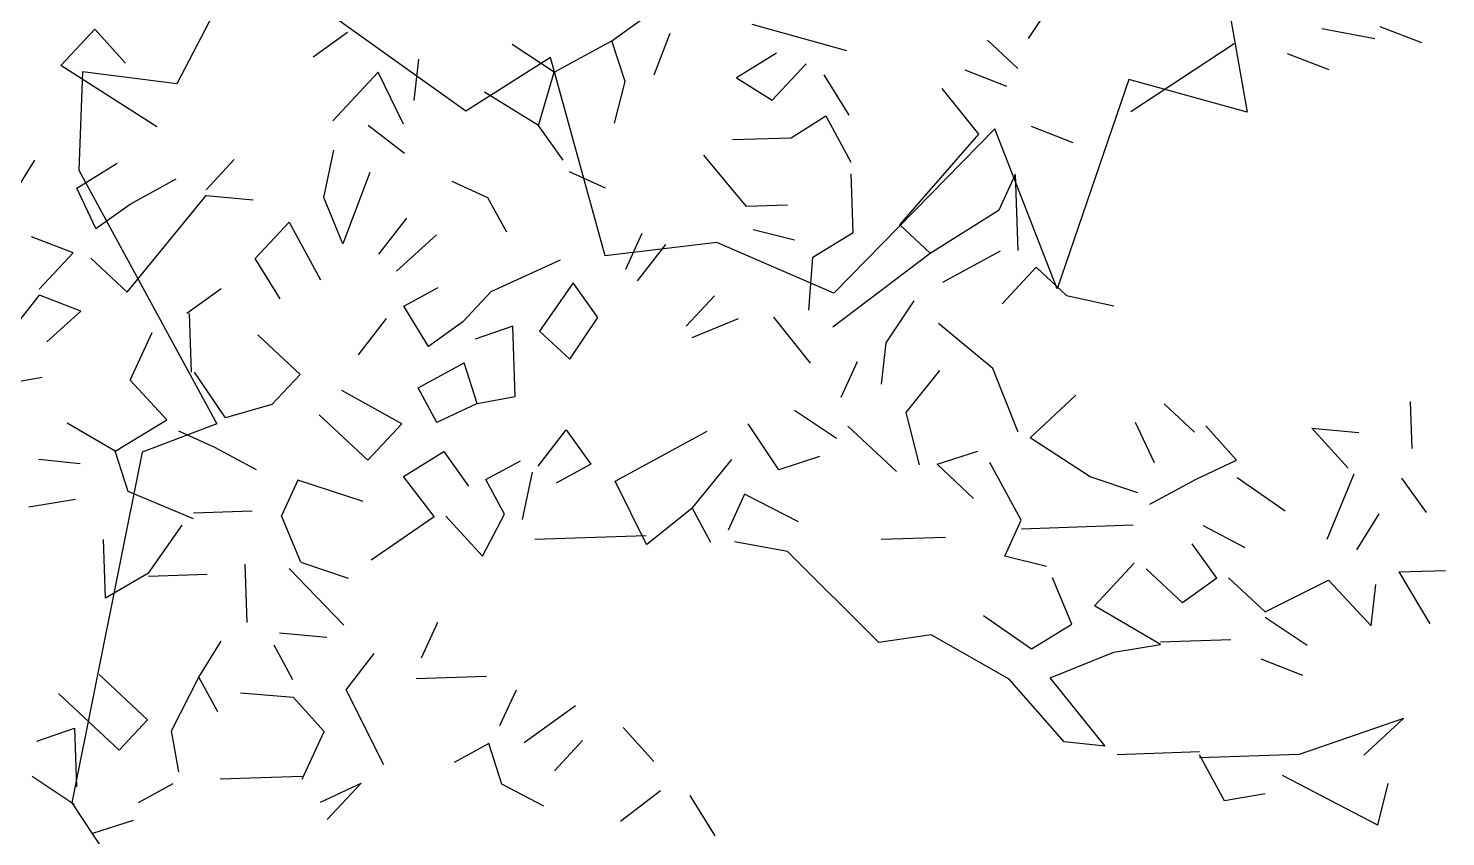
# Model space of a CAD drawing. Header units: metres. Extents: x 10 to 239, y 2 to 253.
# Drawn here: x 93.856 to 95.16, y 180.548 to 181.291 of the extents above; entities that cross this region are included whole.
import ezdxf

# ---------------------------------------------------------------- set-up
doc = ezdxf.new("R2010")
doc.units = ezdxf.units.M
doc.header["$MEASUREMENT"] = 0
doc.layers.add('bloques ARBOLES', color=7, linetype='Continuous', true_color=0xb8d897)

# ---------------------------------------------------------------- blocks, each defined once
blk = doc.blocks.new('arbolote')
at = {"layer": 'bloques ARBOLES'}
for points in [[(-0.3691, 9.6505), (-0.3359, 9.4625), (-0.4449, 9.4925), (-0.5107, 9.2997), (-0.5682, 9.4469), (-0.7162, 9.2958), (-0.8238, 9.3426), (-0.9265, 9.3302), (-0.9771, 9.5126), (-1.0549, 9.4633), (-1.2091, 9.5737)], [(-1.284, 9.559), (-1.3207, 9.4883), (-1.4074, 9.4995), (-1.4109, 9.4091), (-1.2839, 9.1755), (-1.3527, 9.1494), (-1.4173, 8.827), (-1.3465, 8.7196), (-1.1962, 8.6345), (-1.1167, 8.4635), (-1.1225, 8.3455), (-1.2743, 8.4487), (-1.3573, 8.2883), (-1.4052, 8.4317), (-1.4938, 8.4081), (-1.571, 8.3657), (-1.6297, 8.4502), (-1.7499, 8.3457), (-1.7513, 8.2093), (-1.6007, 8.1759), (-1.5415, 8.0007), (-1.3981, 8.0128), (-1.3207, 7.7205)]]:
    blk.add_lwpolyline(points, dxfattribs=at)
blk = doc.blocks.new('arb-alz-77')
at = {"layer": 'bloques ARBOLES', "linetype": 'Continuous'}
for p, q in [((4.7103, 6.9842), (4.7696, 7.0735)), ((4.7103, 6.9842), (4.7696, 7.0735)), ((4.7103, 6.9842), (4.7696, 7.0735)), ((4.7103, 6.9842), (4.7696, 7.0735)), ((3.8261, 6.9793), (3.8991, 7.0316)), ((3.8261, 6.9793), (3.8991, 7.0316)), ((3.8261, 6.9793), (3.8991, 7.0316)), ((4.3251, 6.9587), (4.124, 7.0142)), ((5.5452, 6.9751), (5.4569, 7.0094)), ((5.5452, 6.9751), (5.4569, 7.0094)), ((5.5452, 6.9751), (5.4569, 7.0094)), ((2.6571, 6.9273), (2.7292, 7.0045)), ((2.6571, 6.9273), (2.7292, 7.0045)), ((2.7292, 7.0045), (2.7939, 6.932)), ((2.7292, 7.0045), (2.7939, 6.932)), ((3.1921, 6.9455), (3.2651, 6.9977)), ((3.7039, 6.9129), (3.8261, 6.9793)), ((3.7039, 6.9129), (3.8261, 6.9793)), ((3.7039, 6.9129), (3.8261, 6.9793)), ((3.7039, 6.9129), (3.8261, 6.9793)), ((3.7039, 6.9129), (3.8261, 6.9793)), ((3.7039, 6.9129), (3.8261, 6.9793)), ((3.8541, 6.893), (3.8261, 6.9793)), ((3.8541, 6.893), (3.8261, 6.9793)), ((3.8541, 6.893), (3.8261, 6.9793)), ((3.9158, 6.9075), (3.9501, 6.996)), ((3.9158, 6.9075), (3.9501, 6.996)), ((3.9158, 6.9075), (3.9501, 6.996)), ((4.6877, 6.9212), (4.6233, 6.9812)), ((4.6877, 6.9212), (4.6233, 6.9812)), ((5.4454, 6.9841), (5.3325, 7.0052)), ((5.4454, 6.9841), (5.3325, 7.0052)), ((5.4454, 6.9841), (5.3325, 7.0052)), ((5.4454, 6.9841), (5.3325, 7.0052)), ((3.7039, 6.9129), (3.6146, 6.9721)), ((3.7039, 6.9129), (3.6146, 6.9721)), ((4.1757, 6.9537), (4.0904, 6.901)), ((4.9273, 6.8296), (5.1466, 6.9741)), ((4.9273, 6.8296), (5.1466, 6.9741)), ((4.9273, 6.8296), (5.1466, 6.9741)), ((5.2595, 6.9529), (5.3479, 6.9186)), ((2.8607, 6.7972), (2.6571, 6.9273)), ((2.8607, 6.7972), (2.6571, 6.9273)), ((2.8607, 6.7972), (2.6571, 6.9273)), ((2.8607, 6.7972), (2.6571, 6.9273)), ((2.8607, 6.7972), (2.6571, 6.9273)), ((2.8607, 6.7972), (2.6571, 6.9273)), ((3.4068, 6.853), (3.4164, 6.9404)), ((3.4068, 6.853), (3.4164, 6.9404)), ((3.4068, 6.853), (3.4164, 6.9404)), ((3.4068, 6.853), (3.4164, 6.9404)), ((3.4068, 6.853), (3.4164, 6.9404)), ((4.1667, 6.8537), (4.2388, 6.931)), ((4.1667, 6.8537), (4.2388, 6.931)), ((3.2339, 6.8098), (3.3301, 6.9128)), ((3.2339, 6.8098), (3.3301, 6.9128)), ((3.3837, 6.8024), (3.3301, 6.9128)), ((3.3837, 6.8024), (3.3301, 6.9128)), ((3.3837, 6.8024), (3.3301, 6.9128)), ((3.6702, 6.7997), (3.7039, 6.9129)), ((3.6702, 6.7997), (3.7039, 6.9129)), ((3.6702, 6.7997), (3.7039, 6.9129)), ((3.8321, 6.8052), (3.8541, 6.893)), ((3.8321, 6.8052), (3.8541, 6.893)), ((3.8321, 6.8052), (3.8541, 6.893)), ((3.8321, 6.8052), (3.8541, 6.893)), ((3.8321, 6.8052), (3.8541, 6.893)), ((4.0904, 6.901), (4.1667, 6.8537)), ((4.0904, 6.901), (4.1667, 6.8537)), ((4.3297, 6.8219), (4.277, 6.9073)), ((4.3297, 6.8219), (4.277, 6.9073)), ((4.664, 6.883), (4.5756, 6.9173)), ((4.664, 6.883), (4.5756, 6.9173)), ((4.664, 6.883), (4.5756, 6.9173)), ((3.6702, 6.7997), (3.5558, 6.8705)), ((3.6702, 6.7997), (3.5558, 6.8705)), ((3.6702, 6.7997), (3.5558, 6.8705)), ((3.6702, 6.7997), (3.5558, 6.8705)), ((3.6702, 6.7997), (3.5558, 6.8705)), ((3.6702, 6.7997), (3.5558, 6.8705)), ((3.6702, 6.7997), (3.5558, 6.8705)), ((4.605, 6.7813), (4.5271, 6.8784)), ((4.605, 6.7813), (4.5271, 6.8784)), ((4.605, 6.7813), (4.5271, 6.8784)), ((3.3859, 6.7402), (3.3092, 6.7999)), ((3.3859, 6.7402), (3.3092, 6.7999)), ((3.7225, 6.7266), (3.6702, 6.7997)), ((3.7225, 6.7266), (3.6702, 6.7997)), ((4.2068, 6.774), (4.2799, 6.8202)), ((4.2068, 6.774), (4.2799, 6.8202)), ((4.2068, 6.774), (4.2799, 6.8202)), ((4.2799, 6.8202), (4.3331, 6.7224)), ((4.2799, 6.8202), (4.3331, 6.7224)), ((4.2799, 6.8202), (4.3331, 6.7224)), ((4.2799, 6.8202), (4.3331, 6.7224)), ((4.2799, 6.8202), (4.3331, 6.7224)), ((4.2799, 6.8202), (4.3331, 6.7224)), ((4.2799, 6.8202), (4.3331, 6.7224)), ((4.8051, 6.7632), (4.7166, 6.7976)), ((4.0824, 6.7699), (4.2068, 6.774)), ((4.0824, 6.7699), (4.2068, 6.774)), ((4.0824, 6.7699), (4.2068, 6.774)), ((4.0824, 6.7699), (4.2068, 6.774)), ((4.0824, 6.7699), (4.2068, 6.774)), ((4.4373, 6.5888), (4.605, 6.7813)), ((4.4373, 6.5888), (4.605, 6.7813)), ((3.2146, 6.6472), (3.2361, 6.7476)), ((2.5543, 6.6498), (2.6016, 6.7262)), ((2.5543, 6.6498), (2.6016, 6.7262)), ((2.5543, 6.6498), (2.6016, 6.7262)), ((2.6907, 6.6669), (2.7762, 6.7197)), ((2.9649, 6.6637), (3.0249, 6.728)), ((4.1121, 6.6277), (4.0212, 6.7367)), ((4.1121, 6.6277), (4.0212, 6.7367)), ((2.8039, 6.6333), (2.9018, 6.6865)), ((2.8039, 6.6333), (2.9018, 6.6865)), ((2.8039, 6.6333), (2.9018, 6.6865)), ((3.3125, 6.7003), (3.2553, 6.549)), ((3.5633, 6.6465), (3.4875, 6.6814)), ((3.7359, 6.7022), (3.8118, 6.6674)), ((4.3381, 6.573), (4.3339, 6.6975)), ((4.3381, 6.573), (4.3339, 6.6975)), ((4.3381, 6.573), (4.3339, 6.6975)), ((4.3381, 6.573), (4.3339, 6.6975)), ((4.3381, 6.573), (4.3339, 6.6975)), ((4.3381, 6.573), (4.3339, 6.6975)), ((4.6479, 6.6209), (4.6826, 6.6968)), ((4.6479, 6.6209), (4.6826, 6.6968)), ((4.6881, 6.535), (4.6826, 6.6968)), ((4.6881, 6.535), (4.6826, 6.6968)), ((4.6881, 6.535), (4.6826, 6.6968)), ((4.6881, 6.535), (4.6826, 6.6968)), ((2.731, 6.581), (2.6907, 6.6669)), ((2.731, 6.581), (2.6907, 6.6669)), ((2.731, 6.581), (2.6907, 6.6669)), ((2.731, 6.581), (2.6907, 6.6669)), ((2.7979, 6.4464), (2.9653, 6.6512)), ((2.7979, 6.4464), (2.9653, 6.6512)), ((2.7979, 6.4464), (2.9653, 6.6512)), ((2.7979, 6.4464), (2.9653, 6.6512)), ((2.9653, 6.6512), (3.0653, 6.6422)), ((3.2553, 6.549), (3.2146, 6.6472)), ((3.2553, 6.549), (3.2146, 6.6472)), ((2.731, 6.581), (2.8039, 6.6333)), ((2.731, 6.581), (2.8039, 6.6333)), ((2.731, 6.581), (2.8039, 6.6333)), ((3.6032, 6.5732), (3.5633, 6.6465)), ((3.6032, 6.5732), (3.5633, 6.6465)), ((3.6032, 6.5732), (3.5633, 6.6465)), ((3.6032, 6.5732), (3.5633, 6.6465)), ((3.6032, 6.5732), (3.5633, 6.6465)), ((3.6032, 6.5732), (3.5633, 6.6465)), ((3.6032, 6.5732), (3.5633, 6.6465)), ((3.6032, 6.5732), (3.5633, 6.6465)), ((3.6032, 6.5732), (3.5633, 6.6465)), ((4.1992, 6.6306), (4.1121, 6.6277)), ((4.5015, 6.5288), (4.6479, 6.6209)), ((4.5015, 6.5288), (4.6479, 6.6209)), ((4.5015, 6.5288), (4.6479, 6.6209)), ((3.0695, 6.5177), (3.1415, 6.5949)), ((3.1415, 6.5949), (3.2081, 6.4726)), ((3.1415, 6.5949), (3.2081, 6.4726)), ((3.1415, 6.5949), (3.2081, 6.4726)), ((3.3904, 6.6033), (3.3308, 6.5266)), ((3.3904, 6.6033), (3.3308, 6.5266)), ((3.3904, 6.6033), (3.3308, 6.5266)), ((3.3904, 6.6033), (3.3308, 6.5266)), ((4.5015, 6.5288), (4.4373, 6.5888)), ((4.5015, 6.5288), (4.4373, 6.5888)), ((4.5015, 6.5288), (4.4373, 6.5888)), ((4.5015, 6.5288), (4.4373, 6.5888)), ((2.6829, 6.5296), (2.5946, 6.564)), ((2.6829, 6.5296), (2.5946, 6.564)), ((2.6829, 6.5296), (2.5946, 6.564)), ((3.3692, 6.4905), (3.4539, 6.5681)), ((3.8897, 6.5704), (3.855, 6.4945)), ((4.2141, 6.5565), (4.1261, 6.5784)), ((4.2141, 6.5565), (4.1261, 6.5784)), ((4.2527, 6.5203), (4.3381, 6.573)), ((2.6109, 6.4524), (2.6829, 6.5296)), ((3.8807, 6.4704), (3.9405, 6.5471)), ((3.8807, 6.4704), (3.9405, 6.5471)), ((4.295, 6.3724), (4.5015, 6.5288)), ((4.295, 6.3724), (4.5015, 6.5288)), ((4.295, 6.3724), (4.5015, 6.5288)), ((4.5286, 6.4673), (4.6509, 6.5338)), ((4.5286, 6.4673), (4.6509, 6.5338)), ((2.7207, 6.5184), (2.7979, 6.4464)), ((2.7207, 6.5184), (2.7979, 6.4464)), ((3.1221, 6.4324), (3.0695, 6.5177)), ((3.1221, 6.4324), (3.0695, 6.5177)), ((3.1221, 6.4324), (3.0695, 6.5177)), ((3.57, 6.4474), (3.7173, 6.5146)), ((3.57, 6.4474), (3.7173, 6.5146)), ((4.244, 6.408), (4.2527, 6.5203)), ((4.244, 6.408), (4.2527, 6.5203)), ((4.7268, 6.499), (4.6546, 6.4218)), ((4.791, 6.4389), (4.7268, 6.499)), ((4.791, 6.4389), (4.7268, 6.499)), ((4.791, 6.4389), (4.7268, 6.499)), ((4.791, 6.4389), (4.7268, 6.499)), ((4.791, 6.4389), (4.7268, 6.499)), ((2.5515, 6.3632), (2.6113, 6.44)), ((2.5515, 6.3632), (2.6113, 6.44)), ((2.6995, 6.4056), (2.6113, 6.44)), ((2.6995, 6.4056), (2.6113, 6.44)), ((2.6995, 6.4056), (2.6113, 6.44)), ((2.6995, 6.4056), (2.6113, 6.44)), ((2.997, 6.4531), (2.9239, 6.4008)), ((2.997, 6.4531), (2.9239, 6.4008)), ((2.997, 6.4531), (2.9239, 6.4008)), ((2.997, 6.4531), (2.9239, 6.4008)), ((3.3844, 6.4163), (3.4577, 6.4562)), ((3.3844, 6.4163), (3.4577, 6.4562)), ((3.51, 6.3831), (3.57, 6.4474)), ((3.7439, 6.4659), (3.6726, 6.3637)), ((3.7439, 6.4659), (3.6726, 6.3637)), ((3.7962, 6.3928), (3.7439, 6.4659)), ((4.0437, 6.4385), (3.9837, 6.3742)), ((4.0437, 6.4385), (3.9837, 6.3742)), ((4.0437, 6.4385), (3.9837, 6.3742)), ((4.791, 6.4389), (4.8914, 6.4173)), ((4.791, 6.4389), (4.8914, 6.4173)), ((3.437, 6.3308), (3.3844, 6.4163)), ((4.4083, 6.3388), (4.4675, 6.4279)), ((2.627, 6.3408), (2.6995, 6.4056)), ((2.627, 6.3408), (2.6995, 6.4056)), ((2.9344, 6.2766), (2.9302, 6.401)), ((2.9344, 6.2766), (2.9302, 6.401)), ((3.2882, 6.3134), (3.3478, 6.3901)), ((3.2882, 6.3134), (3.3478, 6.3901)), ((3.51, 6.3831), (3.437, 6.3308)), ((3.51, 6.3831), (3.437, 6.3308)), ((3.51, 6.3831), (3.437, 6.3308)), ((3.7369, 6.3037), (3.7962, 6.3928)), ((3.9969, 6.3497), (4.0952, 6.3904)), ((3.9969, 6.3497), (4.0952, 6.3904)), ((3.9969, 6.3497), (4.0952, 6.3904)), ((3.9969, 6.3497), (4.0952, 6.3904)), ((3.9969, 6.3497), (4.0952, 6.3904)), ((3.9969, 6.3497), (4.0952, 6.3904)), ((3.9969, 6.3497), (4.0952, 6.3904)), ((3.9969, 6.3497), (4.0952, 6.3904)), ((3.9969, 6.3497), (4.0952, 6.3904)), ((4.2477, 6.2959), (4.1698, 6.393)), ((4.2477, 6.2959), (4.1698, 6.393)), ((4.2477, 6.2959), (4.1698, 6.393)), ((4.2477, 6.2959), (4.1698, 6.393)), ((4.2477, 6.2959), (4.1698, 6.393)), ((4.6343, 6.2842), (4.519, 6.3799)), ((4.6343, 6.2842), (4.519, 6.3799)), ((4.6343, 6.2842), (4.519, 6.3799)), ((4.6343, 6.2842), (4.519, 6.3799)), ((2.8042, 6.2596), (2.8505, 6.3609)), ((3.165, 6.2718), (3.075, 6.356)), ((3.165, 6.2718), (3.075, 6.356)), ((3.165, 6.2718), (3.075, 6.356)), ((3.6161, 6.3743), (3.5361, 6.3468)), ((3.6161, 6.3743), (3.5361, 6.3468)), ((3.6211, 6.2249), (3.6161, 6.3743)), ((3.6211, 6.2249), (3.6161, 6.3743)), ((3.6211, 6.2249), (3.6161, 6.3743)), ((3.6211, 6.2249), (3.6161, 6.3743)), ((3.6211, 6.2249), (3.6161, 6.3743)), ((3.6726, 6.3637), (3.7369, 6.3037)), ((3.6726, 6.3637), (3.7369, 6.3037)), ((3.6726, 6.3637), (3.7369, 6.3037)), ((4.3987, 6.2513), (4.4083, 6.3388)), ((4.3987, 6.2513), (4.4083, 6.3388)), ((3.415, 6.2429), (3.5129, 6.2962)), ((3.5406, 6.2098), (3.5129, 6.2962)), ((4.3125, 6.2234), (4.3473, 6.2994)), ((2.5304, 6.2503), (2.6171, 6.2658)), ((2.5304, 6.2503), (2.6171, 6.2658)), ((2.8817, 6.1751), (2.8042, 6.2596)), ((2.8817, 6.1751), (2.8042, 6.2596)), ((3.0062, 6.1793), (2.9407, 6.2768)), ((3.1048, 6.2075), (3.165, 6.2718)), ((3.1048, 6.2075), (3.165, 6.2718)), ((3.1048, 6.2075), (3.165, 6.2718)), ((3.1048, 6.2075), (3.165, 6.2718)), ((4.4507, 6.1907), (4.5223, 6.2803)), ((4.4507, 6.1907), (4.5223, 6.2803)), ((4.4507, 6.1907), (4.5223, 6.2803)), ((4.4507, 6.1907), (4.5223, 6.2803)), ((4.4507, 6.1907), (4.5223, 6.2803)), ((4.6887, 6.1489), (4.6343, 6.2842)), ((4.6887, 6.1489), (4.6343, 6.2842)), ((4.6887, 6.1489), (4.6343, 6.2842)), ((3.3802, 6.167), (3.2533, 6.2375)), ((3.3802, 6.167), (3.2533, 6.2375)), ((3.4549, 6.1695), (3.415, 6.2429)), ((3.4549, 6.1695), (3.415, 6.2429)), ((3.4549, 6.1695), (3.415, 6.2429)), ((3.4549, 6.1695), (3.415, 6.2429)), ((4.7141, 6.1374), (4.8106, 6.2279)), ((3.1048, 6.2075), (3.0062, 6.1793)), ((3.1048, 6.2075), (3.0062, 6.1793)), ((3.1048, 6.2075), (3.0062, 6.1793)), ((3.5406, 6.2098), (3.4549, 6.1695)), ((3.5406, 6.2098), (3.4549, 6.1695)), ((3.5406, 6.2098), (3.6211, 6.2249)), ((4.9981, 6.2092), (5.0624, 6.1491)), ((4.9981, 6.2092), (5.0624, 6.1491)), ((4.9981, 6.2092), (5.0624, 6.1491)), ((4.9981, 6.2092), (5.0624, 6.1491)), ((4.9981, 6.2092), (5.0624, 6.1491)), ((5.5243, 6.1148), (5.521, 6.2144)), ((5.5243, 6.1148), (5.521, 6.2144)), ((5.5243, 6.1148), (5.521, 6.2144)), ((5.5243, 6.1148), (5.521, 6.2144)), ((5.5243, 6.1148), (5.521, 6.2144)), ((5.5243, 6.1148), (5.521, 6.2144)), ((5.5243, 6.1148), (5.521, 6.2144)), ((5.5243, 6.1148), (5.521, 6.2144)), ((5.5243, 6.1148), (5.521, 6.2144)), ((5.5243, 6.1148), (5.521, 6.2144)), ((5.5243, 6.1148), (5.521, 6.2144)), ((2.7718, 6.1091), (2.6702, 6.1679)), ((2.7718, 6.1091), (2.8817, 6.1751)), ((2.7718, 6.1091), (2.8817, 6.1751)), ((3.2052, 6.1861), (3.3081, 6.0899)), ((3.3081, 6.0899), (3.3802, 6.167)), ((4.1807, 6.0695), (4.1152, 6.1669)), ((4.1807, 6.0695), (4.1152, 6.1669)), ((4.303, 6.1359), (4.2139, 6.1952)), ((4.303, 6.1359), (4.2139, 6.1952)), ((4.303, 6.1359), (4.2139, 6.1952)), ((4.4793, 6.0796), (4.4507, 6.1907)), ((4.9774, 6.0839), (4.9371, 6.1698)), ((2.9833, 6.1163), (2.9075, 6.1511)), ((3.6698, 6.0772), (3.7295, 6.1539)), ((3.6698, 6.0772), (3.7295, 6.1539)), ((3.6698, 6.0772), (3.7295, 6.1539)), ((3.7295, 6.1539), (3.7818, 6.081)), ((3.7295, 6.1539), (3.7818, 6.081)), ((3.7295, 6.1539), (3.7818, 6.081)), ((3.8329, 6.0453), (4.0284, 6.1516)), ((3.8329, 6.0453), (4.0284, 6.1516)), ((3.8329, 6.0453), (4.0284, 6.1516)), ((3.8329, 6.0453), (4.0284, 6.1516)), ((3.8329, 6.0453), (4.0284, 6.1516)), ((3.8329, 6.0453), (4.0284, 6.1516)), ((3.8329, 6.0453), (4.0284, 6.1516)), ((4.4301, 6.0655), (4.3272, 6.1617)), ((4.4301, 6.0655), (4.3272, 6.1617)), ((4.4301, 6.0655), (4.3272, 6.1617)), ((4.4301, 6.0655), (4.3272, 6.1617)), ((4.4301, 6.0655), (4.3272, 6.1617)), ((4.4301, 6.0655), (4.3272, 6.1617)), ((4.8414, 6.0544), (4.7141, 6.1374)), ((5.1516, 6.0899), (5.0869, 6.1624)), ((5.1516, 6.0899), (5.0869, 6.1624)), ((5.3888, 6.0729), (5.3113, 6.1575)), ((5.3113, 6.1575), (5.4112, 6.1485)), ((5.3888, 6.0729), (5.3113, 6.1575)), ((5.3113, 6.1575), (5.4112, 6.1485)), ((5.3113, 6.1575), (5.4112, 6.1485)), ((5.3888, 6.0729), (5.3113, 6.1575)), ((2.7997, 6.0229), (2.7718, 6.1091)), ((2.7997, 6.0229), (2.7718, 6.1091)), ((2.7997, 6.0229), (2.7718, 6.1091)), ((2.7997, 6.0229), (2.7718, 6.1091)), ((2.7997, 6.0229), (2.7718, 6.1091)), ((2.7997, 6.0229), (2.7718, 6.1091)), ((3.0722, 6.0695), (2.9833, 6.1163)), ((3.0722, 6.0695), (2.9833, 6.1163)), ((3.0722, 6.0695), (2.9833, 6.1163)), ((3.0722, 6.0695), (2.9833, 6.1163)), ((3.0722, 6.0695), (2.9833, 6.1163)), ((3.0722, 6.0695), (2.9833, 6.1163)), ((3.0722, 6.0695), (2.9833, 6.1163)), ((3.0722, 6.0695), (2.9833, 6.1163)), ((3.0722, 6.0695), (2.9833, 6.1163)), ((3.384, 6.055), (3.4694, 6.1078)), ((3.384, 6.055), (3.4694, 6.1078)), ((3.4694, 6.1078), (3.5217, 6.0348)), ((3.4694, 6.1078), (3.5217, 6.0348)), ((3.4694, 6.1078), (3.5217, 6.0348)), ((3.4694, 6.1078), (3.5217, 6.0348)), ((3.4694, 6.1078), (3.5217, 6.0348)), ((3.4694, 6.1078), (3.5217, 6.0348)), ((4.5167, 6.0809), (4.603, 6.1087)), ((4.5167, 6.0809), (4.603, 6.1087)), ((2.698, 6.0817), (2.6105, 6.0911)), ((2.698, 6.0817), (2.6105, 6.0911)), ((3.5587, 6.0485), (3.632, 6.0884)), ((3.5587, 6.0485), (3.632, 6.0884)), ((3.5587, 6.0485), (3.632, 6.0884)), ((3.5587, 6.0485), (3.632, 6.0884)), ((3.5587, 6.0485), (3.632, 6.0884)), ((3.5587, 6.0485), (3.632, 6.0884)), ((3.7818, 6.081), (3.7083, 6.0411)), ((3.7818, 6.081), (3.7083, 6.0411)), ((3.7818, 6.081), (3.7083, 6.0411)), ((4.0803, 6.0911), (3.9966, 5.9885)), ((4.0803, 6.0911), (3.9966, 5.9885)), ((4.0803, 6.0911), (3.9966, 5.9885)), ((4.267, 6.0974), (4.1807, 6.0695)), ((4.267, 6.0974), (4.1807, 6.0695)), ((4.267, 6.0974), (4.1807, 6.0695)), ((4.267, 6.0974), (4.1807, 6.0695)), ((4.5167, 6.0809), (4.5937, 6.0087)), ((4.5167, 6.0809), (4.5937, 6.0087)), ((4.6951, 5.9623), (4.6286, 6.0846)), ((4.6951, 5.9623), (4.6286, 6.0846)), ((5.0658, 6.0495), (5.1516, 6.0899)), ((5.0658, 6.0495), (5.1516, 6.0899)), ((5.0658, 6.0495), (5.1516, 6.0899)), ((3.1601, 6.0475), (3.1253, 5.9716)), ((3.1601, 6.0475), (3.1253, 5.9716)), ((3.1601, 6.0475), (3.1253, 5.9716)), ((3.2987, 6.0023), (3.1601, 6.0475)), ((3.4492, 5.9701), (3.384, 6.055)), ((3.5984, 5.9751), (3.5587, 6.0485)), ((3.6363, 5.9638), (3.6577, 6.0642)), ((3.6363, 5.9638), (3.6577, 6.0642)), ((4.9423, 6.0205), (4.8414, 6.0544)), ((4.9423, 6.0205), (4.8414, 6.0544)), ((4.9423, 6.0205), (4.8414, 6.0544)), ((4.9679, 5.9964), (5.0658, 6.0495)), ((4.9679, 5.9964), (5.0658, 6.0495)), ((5.2549, 5.9813), (5.1529, 6.0525)), ((5.2549, 5.9813), (5.1529, 6.0525)), ((5.3441, 5.922), (5.4017, 6.0609)), ((5.3441, 5.922), (5.4017, 6.0609)), ((5.3441, 5.922), (5.4017, 6.0609)), ((5.3441, 5.922), (5.4017, 6.0609)), ((5.3441, 5.922), (5.4017, 6.0609)), ((5.5017, 6.0518), (5.554, 5.9789)), ((5.5017, 6.0518), (5.554, 5.9789)), ((5.5017, 6.0518), (5.554, 5.9789)), ((5.5017, 6.0518), (5.554, 5.9789)), ((5.5017, 6.0518), (5.554, 5.9789)), ((5.5017, 6.0518), (5.554, 5.9789)), ((2.9386, 5.9653), (2.7997, 6.0229)), ((2.9386, 5.9653), (2.7997, 6.0229)), ((2.9386, 5.9653), (2.7997, 6.0229)), ((3.8997, 5.9105), (3.8329, 6.0453)), ((3.8997, 5.9105), (3.8329, 6.0453)), ((4.1078, 6.0172), (4.073, 5.9414)), ((4.1078, 6.0172), (4.073, 5.9414)), ((4.1078, 6.0172), (4.073, 5.9414)), ((4.1078, 6.0172), (4.073, 5.9414)), ((4.1078, 6.0172), (4.073, 5.9414)), ((4.1078, 6.0172), (4.073, 5.9414)), ((4.1078, 6.0172), (4.073, 5.9414)), ((4.2219, 5.9588), (4.1078, 6.0172)), ((4.2219, 5.9588), (4.1078, 6.0172)), ((4.2219, 5.9588), (4.1078, 6.0172)), ((2.5891, 5.9908), (2.6881, 6.0067)), ((2.5891, 5.9908), (2.6881, 6.0067)), ((2.5891, 5.9908), (2.6881, 6.0067)), ((2.5891, 5.9908), (2.6881, 6.0067)), ((2.5891, 5.9908), (2.6881, 6.0067)), ((2.5891, 5.9908), (2.6881, 6.0067)), ((3.8997, 5.9105), (3.9966, 5.9885)), ((3.8997, 5.9105), (3.9966, 5.9885)), ((3.8997, 5.9105), (3.9966, 5.9885)), ((3.8997, 5.9105), (3.9966, 5.9885)), ((3.8997, 5.9105), (3.9966, 5.9885)), ((3.8997, 5.9105), (3.9966, 5.9885)), ((4.0364, 5.9152), (3.9966, 5.9885)), ((2.9382, 5.9777), (3.0628, 5.9819)), ((2.9382, 5.9777), (3.0628, 5.9819)), ((2.9382, 5.9777), (3.0628, 5.9819)), ((3.1659, 5.8733), (3.1253, 5.9716)), ((3.1659, 5.8733), (3.1253, 5.9716)), ((3.3152, 5.8783), (3.4492, 5.9701)), ((3.3152, 5.8783), (3.4492, 5.9701)), ((3.3152, 5.8783), (3.4492, 5.9701)), ((3.3152, 5.8783), (3.4492, 5.9701)), ((3.4741, 5.9709), (3.5516, 5.8863)), ((3.5516, 5.8863), (3.5984, 5.9751)), ((3.5516, 5.8863), (3.5984, 5.9751)), ((3.5516, 5.8863), (3.5984, 5.9751)), ((4.6603, 5.8863), (4.6951, 5.9623)), ((4.6603, 5.8863), (4.6951, 5.9623)), ((4.6603, 5.8863), (4.6951, 5.9623)), ((5.4072, 5.8992), (5.4544, 5.9756)), ((2.8429, 5.85), (2.9142, 5.9521)), ((2.8429, 5.85), (2.9142, 5.9521)), ((2.8429, 5.85), (2.9142, 5.9521)), ((2.8429, 5.85), (2.9142, 5.9521)), ((2.8429, 5.85), (2.9142, 5.9521)), ((3.899, 5.9292), (3.6626, 5.9212)), ((3.899, 5.9292), (3.6626, 5.9212)), ((4.5344, 5.9257), (4.3975, 5.9212)), ((4.5344, 5.9257), (4.3975, 5.9212)), ((4.5344, 5.9257), (4.3975, 5.9212)), ((4.9321, 5.9516), (4.6956, 5.9436)), ((4.9321, 5.9516), (4.6956, 5.9436)), ((5.1703, 5.9035), (5.0816, 5.9504)), ((5.1703, 5.9035), (5.0816, 5.9504)), ((2.7513, 5.7971), (2.7471, 5.9214)), ((2.7513, 5.7971), (2.7471, 5.9214)), ((2.7513, 5.7971), (2.7471, 5.9214)), ((2.7513, 5.7971), (2.7471, 5.9214)), ((4.1991, 5.8958), (4.0862, 5.9167)), ((4.1991, 5.8958), (4.0862, 5.9167)), ((4.1991, 5.8958), (4.0862, 5.9167)), ((4.3925, 5.7029), (4.1991, 5.8958)), ((4.3925, 5.7029), (4.1991, 5.8958)), ((4.3925, 5.7029), (4.1991, 5.8958)), ((4.3925, 5.7029), (4.1991, 5.8958)), ((4.3925, 5.7029), (4.1991, 5.8958)), ((5.1103, 5.8392), (5.058, 5.9123)), ((5.1103, 5.8392), (5.058, 5.9123)), ((5.1103, 5.8392), (5.058, 5.9123)), ((5.1103, 5.8392), (5.058, 5.9123)), ((5.1103, 5.8392), (5.058, 5.9123)), ((3.052, 5.7449), (3.0478, 5.8693)), ((3.052, 5.7449), (3.0478, 5.8693)), ((3.052, 5.7449), (3.0478, 5.8693)), ((3.052, 5.7449), (3.0478, 5.8693)), ((3.052, 5.7449), (3.0478, 5.8693)), ((3.052, 5.7449), (3.0478, 5.8693)), ((3.052, 5.7449), (3.0478, 5.8693)), ((3.052, 5.7449), (3.0478, 5.8693)), ((3.052, 5.7449), (3.0478, 5.8693)), ((3.052, 5.7449), (3.0478, 5.8693)), ((3.1659, 5.8733), (3.2668, 5.8392)), ((3.1659, 5.8733), (3.2668, 5.8392)), ((3.1659, 5.8733), (3.2668, 5.8392)), ((3.1659, 5.8733), (3.2668, 5.8392)), ((3.1659, 5.8733), (3.2668, 5.8392)), ((4.7482, 5.8644), (4.6603, 5.8863)), ((4.7482, 5.8644), (4.6603, 5.8863)), ((4.7482, 5.8644), (4.6603, 5.8863)), ((4.7482, 5.8644), (4.6603, 5.8863)), ((4.8506, 5.7807), (4.9349, 5.8708)), ((4.8506, 5.7807), (4.9349, 5.8708)), ((4.8506, 5.7807), (4.9349, 5.8708)), ((4.8506, 5.7807), (4.9349, 5.8708)), ((4.8506, 5.7807), (4.9349, 5.8708)), ((2.8429, 5.85), (2.7513, 5.7971)), ((2.8429, 5.85), (2.7513, 5.7971)), ((2.843, 5.8437), (2.9676, 5.8479)), ((3.2576, 5.7394), (3.1415, 5.86)), ((3.2576, 5.7394), (3.1415, 5.86)), ((3.2576, 5.7394), (3.1415, 5.86)), ((3.2576, 5.7394), (3.1415, 5.86)), ((4.8021, 5.7418), (4.7614, 5.84)), ((4.8021, 5.7418), (4.7614, 5.84)), ((4.8021, 5.7418), (4.7614, 5.84)), ((5.0372, 5.7869), (4.9601, 5.8592)), ((5.1103, 5.8392), (5.0372, 5.7869)), ((5.1103, 5.8392), (5.0372, 5.7869)), ((5.1103, 5.8392), (5.0372, 5.7869)), ((5.1103, 5.8392), (5.0372, 5.7869)), ((5.1103, 5.8392), (5.0372, 5.7869)), ((5.2124, 5.768), (5.1351, 5.8402)), ((5.2124, 5.768), (5.1351, 5.8402)), ((5.496, 5.8524), (5.5956, 5.8557)), ((5.496, 5.8524), (5.5956, 5.8557)), ((5.496, 5.8524), (5.5956, 5.8557)), ((5.496, 5.8524), (5.5956, 5.8557)), ((5.496, 5.8524), (5.5956, 5.8557)), ((5.496, 5.8524), (5.5619, 5.7425)), ((5.496, 5.8524), (5.5619, 5.7425)), ((5.496, 5.8524), (5.5619, 5.7425)), ((5.2124, 5.768), (5.3471, 5.8348)), ((5.2124, 5.768), (5.3471, 5.8348)), ((5.3471, 5.8348), (5.4376, 5.7383)), ((5.3471, 5.8348), (5.4376, 5.7383)), ((5.3471, 5.8348), (5.4376, 5.7383)), ((5.3471, 5.8348), (5.4376, 5.7383)), ((5.3471, 5.8348), (5.4376, 5.7383)), ((5.3471, 5.8348), (5.4376, 5.7383)), ((5.4376, 5.7383), (5.4471, 5.8258)), ((4.9904, 5.6983), (4.8506, 5.7807)), ((4.9904, 5.6983), (4.8506, 5.7807)), ((4.9904, 5.6983), (4.8506, 5.7807)), ((4.9904, 5.6983), (4.8506, 5.7807)), ((3.422, 5.6702), (3.4568, 5.7461)), ((4.6147, 5.7603), (4.7167, 5.689)), ((4.6147, 5.7603), (4.7167, 5.689)), ((5.3019, 5.6963), (5.2127, 5.7556)), ((5.3019, 5.6963), (5.2127, 5.7556)), ((3.2212, 5.7132), (3.1212, 5.7223)), ((3.2212, 5.7132), (3.1212, 5.7223)), ((3.2212, 5.7132), (3.1212, 5.7223)), ((3.2212, 5.7132), (3.1212, 5.7223)), ((4.5041, 5.7191), (4.3925, 5.7029)), ((4.5041, 5.7191), (4.3925, 5.7029)), ((4.5041, 5.7191), (4.3925, 5.7029)), ((4.6691, 5.6252), (4.5041, 5.7191)), ((4.6691, 5.6252), (4.5041, 5.7191)), ((4.6691, 5.6252), (4.5041, 5.7191)), ((4.6691, 5.6252), (4.5041, 5.7191)), ((4.6691, 5.6252), (4.5041, 5.7191)), ((4.7167, 5.689), (4.8021, 5.7418)), ((4.7167, 5.689), (4.8021, 5.7418)), ((4.7167, 5.689), (4.8021, 5.7418)), ((4.7167, 5.689), (4.8021, 5.7418)), ((2.9499, 5.6294), (2.9972, 5.7057)), ((2.9499, 5.6294), (2.9972, 5.7057)), ((2.9499, 5.6294), (2.9972, 5.7057)), ((3.1495, 5.6237), (3.1096, 5.697)), ((4.8913, 5.6825), (4.9904, 5.6983)), ((4.8913, 5.6825), (4.9904, 5.6983)), ((4.8913, 5.6825), (4.9904, 5.6983)), ((4.9901, 5.7044), (5.1396, 5.7094)), ((4.9901, 5.7044), (5.1396, 5.7094)), ((3.2623, 5.6025), (3.3219, 5.6792)), ((3.2623, 5.6025), (3.3219, 5.6792)), ((4.7562, 5.6281), (4.8913, 5.6825)), ((4.7562, 5.6281), (4.8913, 5.6825)), ((5.2032, 5.6681), (5.2916, 5.6336)), ((5.2032, 5.6681), (5.2916, 5.6336)), ((2.841, 5.5385), (2.738, 5.6347)), ((2.841, 5.5385), (2.738, 5.6347)), ((2.8916, 5.5153), (2.9499, 5.6294)), ((2.8916, 5.5153), (2.9499, 5.6294)), ((2.9898, 5.5559), (2.9499, 5.6294)), ((3.4111, 5.6262), (3.5602, 5.6312)), ((3.4111, 5.6262), (3.5602, 5.6312)), ((3.4111, 5.6262), (3.5602, 5.6312)), ((3.4111, 5.6262), (3.5602, 5.6312)), ((4.7857, 5.492), (4.6691, 5.6252)), ((4.7857, 5.492), (4.6691, 5.6252)), ((4.8731, 5.4825), (4.7562, 5.6281)), ((4.8731, 5.4825), (4.7562, 5.6281)), ((4.8731, 5.4825), (4.7562, 5.6281)), ((2.7809, 5.4742), (2.6522, 5.5943)), ((3.1507, 5.5863), (3.0384, 5.595)), ((3.1507, 5.5863), (3.0384, 5.595)), ((3.1507, 5.5863), (3.0384, 5.595)), ((3.1507, 5.5863), (3.0384, 5.595)), ((3.1507, 5.5863), (3.0384, 5.595)), ((3.3423, 5.4433), (3.2623, 5.6025)), ((3.3423, 5.4433), (3.2623, 5.6025)), ((3.5887, 5.5264), (3.6236, 5.6023)), ((3.5887, 5.5264), (3.6236, 5.6023)), ((3.5887, 5.5264), (3.6236, 5.6023)), ((3.2155, 5.5139), (3.1507, 5.5863)), ((3.2155, 5.5139), (3.1507, 5.5863)), ((3.2155, 5.5139), (3.1507, 5.5863)), ((3.2155, 5.5139), (3.1507, 5.5863)), ((3.2155, 5.5139), (3.1507, 5.5863)), ((3.6398, 5.4907), (3.7492, 5.5691)), ((3.6398, 5.4907), (3.7492, 5.5691)), ((3.6398, 5.4907), (3.7492, 5.5691)), ((3.6398, 5.4907), (3.7492, 5.5691)), ((3.6398, 5.4907), (3.7492, 5.5691)), ((3.6398, 5.4907), (3.7492, 5.5691)), ((2.7809, 5.4742), (2.841, 5.5385)), ((2.7809, 5.4742), (2.841, 5.5385)), ((2.7809, 5.4742), (2.841, 5.5385)), ((2.7809, 5.4742), (2.841, 5.5385)), ((2.7809, 5.4742), (2.841, 5.5385)), ((2.7809, 5.4742), (2.841, 5.5385)), ((2.7809, 5.4742), (2.841, 5.5385)), ((2.7809, 5.4742), (2.841, 5.5385)), ((2.7809, 5.4742), (2.841, 5.5385)), ((5.5064, 5.5413), (5.2849, 5.4653)), ((5.4219, 5.4637), (5.5064, 5.5413)), ((5.4219, 5.4637), (5.5064, 5.5413)), ((2.6058, 5.4932), (2.6858, 5.5208)), ((2.6858, 5.5208), (2.6901, 5.3963)), ((2.6858, 5.5208), (2.6901, 5.3963)), ((2.907, 5.4286), (2.8916, 5.5153)), ((2.907, 5.4286), (2.8916, 5.5153)), ((2.907, 5.4286), (2.8916, 5.5153)), ((3.1691, 5.4125), (3.2155, 5.5139)), ((3.1691, 5.4125), (3.2155, 5.5139)), ((3.9152, 5.4501), (3.8504, 5.5227)), ((3.9152, 5.4501), (3.8504, 5.5227)), ((3.9152, 5.4501), (3.8504, 5.5227)), ((3.565, 5.4882), (3.4917, 5.4483)), ((3.565, 5.4882), (3.4917, 5.4483)), ((3.565, 5.4882), (3.4917, 5.4483)), ((3.593, 5.4019), (3.565, 5.4882)), ((3.593, 5.4019), (3.565, 5.4882)), ((3.7041, 5.4307), (3.7641, 5.4949)), ((3.7041, 5.4307), (3.7641, 5.4949)), ((3.7041, 5.4307), (3.7641, 5.4949)), ((3.7041, 5.4307), (3.7641, 5.4949)), ((4.8731, 5.4825), (4.7857, 5.492)), ((4.8731, 5.4825), (4.7857, 5.492)), ((4.8731, 5.4825), (4.7857, 5.492)), ((4.8731, 5.4825), (4.7857, 5.492)), ((5.0729, 5.4705), (4.8987, 5.4647)), ((5.0729, 5.4705), (4.8987, 5.4647)), ((5.1262, 5.3666), (5.0731, 5.4644)), ((5.1262, 5.3666), (5.0731, 5.4644)), ((5.2849, 5.4653), (5.0733, 5.4581)), ((5.2849, 5.4653), (5.0733, 5.4581)), ((5.2849, 5.4653), (5.0733, 5.4581)), ((5.2849, 5.4653), (5.0733, 5.4581)), ((5.2849, 5.4653), (5.0733, 5.4581)), ((5.2849, 5.4653), (5.0733, 5.4581)), ((2.6851, 5.3588), (2.5959, 5.4181)), ((2.6851, 5.3588), (2.5959, 5.4181)), ((3.1689, 5.4187), (2.9947, 5.4129)), ((3.1689, 5.4187), (2.9947, 5.4129)), ((5.4518, 5.3153), (5.249, 5.4205)), ((5.4518, 5.3153), (5.249, 5.4205)), ((5.4518, 5.3153), (5.249, 5.4205)), ((5.4518, 5.3153), (5.249, 5.4205)), ((2.822, 5.3634), (2.8953, 5.4033)), ((2.822, 5.3634), (2.8953, 5.4033)), ((3.2081, 5.3641), (3.2939, 5.4043)), ((3.2081, 5.3641), (3.2939, 5.4043)), ((3.2081, 5.3641), (3.2939, 5.4043)), ((3.2217, 5.3272), (3.2939, 5.4043)), ((3.2217, 5.3272), (3.2939, 5.4043)), ((3.6816, 5.3551), (3.593, 5.4019)), ((3.6816, 5.3551), (3.593, 5.4019)), ((3.6816, 5.3551), (3.593, 5.4019)), ((3.8447, 5.3233), (3.9297, 5.3884)), ((3.8447, 5.3233), (3.9297, 5.3884)), ((5.4518, 5.3153), (5.4737, 5.4032)), ((5.4518, 5.3153), (5.4737, 5.4032)), ((5.4518, 5.3153), (5.4737, 5.4032)), ((5.4518, 5.3153), (5.4737, 5.4032)), ((4.0451, 5.2926), (3.9923, 5.3781)), ((4.0451, 5.2926), (3.9923, 5.3781)), ((4.0451, 5.2926), (3.9923, 5.3781)), ((4.0451, 5.2926), (3.9923, 5.3781)), ((5.2128, 5.3819), (5.1262, 5.3666)), ((5.2128, 5.3819), (5.1262, 5.3666)), ((5.2128, 5.3819), (5.1262, 5.3666)), ((5.2128, 5.3819), (5.1262, 5.3666)), ((2.7245, 5.2979), (2.8109, 5.3257)), ((2.7245, 5.2979), (2.8109, 5.3257)), ((2.7245, 5.2979), (2.8109, 5.3257)), ((2.7245, 5.2979), (2.8109, 5.3257)), ((2.7245, 5.2979), (2.8109, 5.3257)), ((2.7245, 5.2979), (2.8109, 5.3257)), ((2.7245, 5.2979), (2.8109, 5.3257))]:
    blk.add_line(p, q, dxfattribs=at)

msp = doc.modelspace()

# ---------------------------------------------------------------- block references
msp.add_blockref('arbolote', (95.31367, 171.75181))
at = {"layer": 'bloques ARBOLES', "color": 2, "xscale": 0.433568186266492, "yscale": 0.433568186266492, "zscale": 0.433568186266492}
msp.add_blockref('arb-alz-77', (92.73427, 178.25369), dxfattribs=at)

doc.saveas('drawing.dxf')
